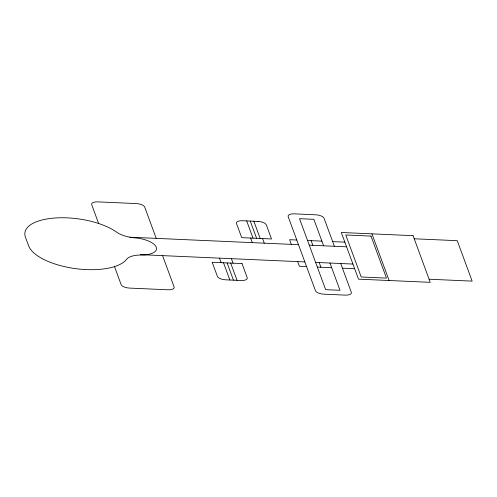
<?xml version="1.0" encoding="UTF-8"?>
<svg xmlns="http://www.w3.org/2000/svg" width="497" height="497" viewBox="0 0 497 497"><rect width="100%" height="100%" fill="white"/><g stroke="black" fill="none" stroke-linecap="round" stroke-linejoin="round"><path stroke-width="0.75" d="M414.212 238.777L457.259 240.685L472.15 281.128L429.104 279.227M296.784 240.02L289.608 239.703L291.329 244.369M307.544 240.492L321.894 241.132M332.661 241.604L344.875 242.145M129.928 237.206L131.158 237.417A20.278 8.312 7.6 0 0 134.873 237.852A20.278 8.312 7.6 0 1 155.691 246.133A20.278 8.312 7.6 0 1 146.037 254.787L144.875 254.905A20.278 8.312 7.6 0 1 141.198 255.036A20.278 8.312 7.6 0 0 126.667 259.223A50.7 20.781 7.6 0 1 115.751 266.187L113.509 266.908A50.7 20.781 7.6 0 1 62.535 266.168A50.7 20.781 7.6 0 1 28.633 245.841L25.459 237.218A50.7 20.781 7.6 0 1 45.27 219.264A50.7 20.781 7.6 0 1 97.381 223.091L100.239 224.041A50.7 20.781 7.6 0 1 116.727 232.217A20.278 8.312 7.6 0 0 129.928 237.206L298.504 244.686M309.264 245.164L346.595 246.816M140.384 254.644L304.847 261.925M315.614 262.404L352.938 264.056M306.568 266.597L299.393 266.274L297.672 261.608M317.328 267.069L331.679 267.709M342.439 268.181L354.659 268.722M371.942 233.845L389.12 280.513M334.375 246.276L324.056 218.233A7.318 3.001 7.6 0 0 315.732 214.803L294.212 213.853A7.318 3.001 7.6 0 0 288.179 216.649L315.458 290.745A7.318 3.001 7.6 0 0 323.777 294.174L345.303 295.125A7.318 3.001 7.6 0 0 351.329 292.335L340.725 263.516M323.615 245.798L313.868 219.314L299.517 218.68L325.647 289.664L339.998 290.304L329.958 263.037M311.134 240.654L312.849 245.319M319.198 262.565L320.919 267.231M262.571 238.572L264.261 243.17M253.849 221.227L260.198 238.467M250.258 221.066L256.607 238.311M246.674 220.91L253.023 238.15M250.643 238.044L252.333 242.642M231.403 258.676L233.068 263.186M230.689 263.081L237.038 280.32M227.104 262.919L233.447 280.165M223.513 262.764L229.862 280.004M219.475 258.148L221.134 262.658M156.226 238.386L144.677 207.013A7.318 3.001 7.6 0 0 136.358 203.584L97.729 201.875A7.318 3.001 7.6 0 0 91.703 204.665L98.636 223.513M162.569 255.626L174.118 286.999A7.318 3.001 7.6 0 1 168.092 289.794L129.462 288.086A7.318 3.001 7.6 0 1 121.144 284.657L114.36 266.212M257.999 221.413L242.524 220.724A7.318 3.001 7.6 0 0 236.497 223.52L241.697 237.653L271.517 238.97L266.317 224.837A7.318 3.001 7.6 0 0 257.999 221.413M413.069 235.665L341.321 232.49L358.499 279.159L430.247 282.333L413.069 235.665M371.004 236.1L345.763 234.982L361.226 276.984L386.467 278.103L371.004 236.1M242.014 263.578L212.188 262.261L217.394 276.394A7.318 3.001 7.6 0 0 225.713 279.823L241.182 280.507A7.318 3.001 7.6 0 0 247.214 277.711L242.014 263.578"/></g></svg>
